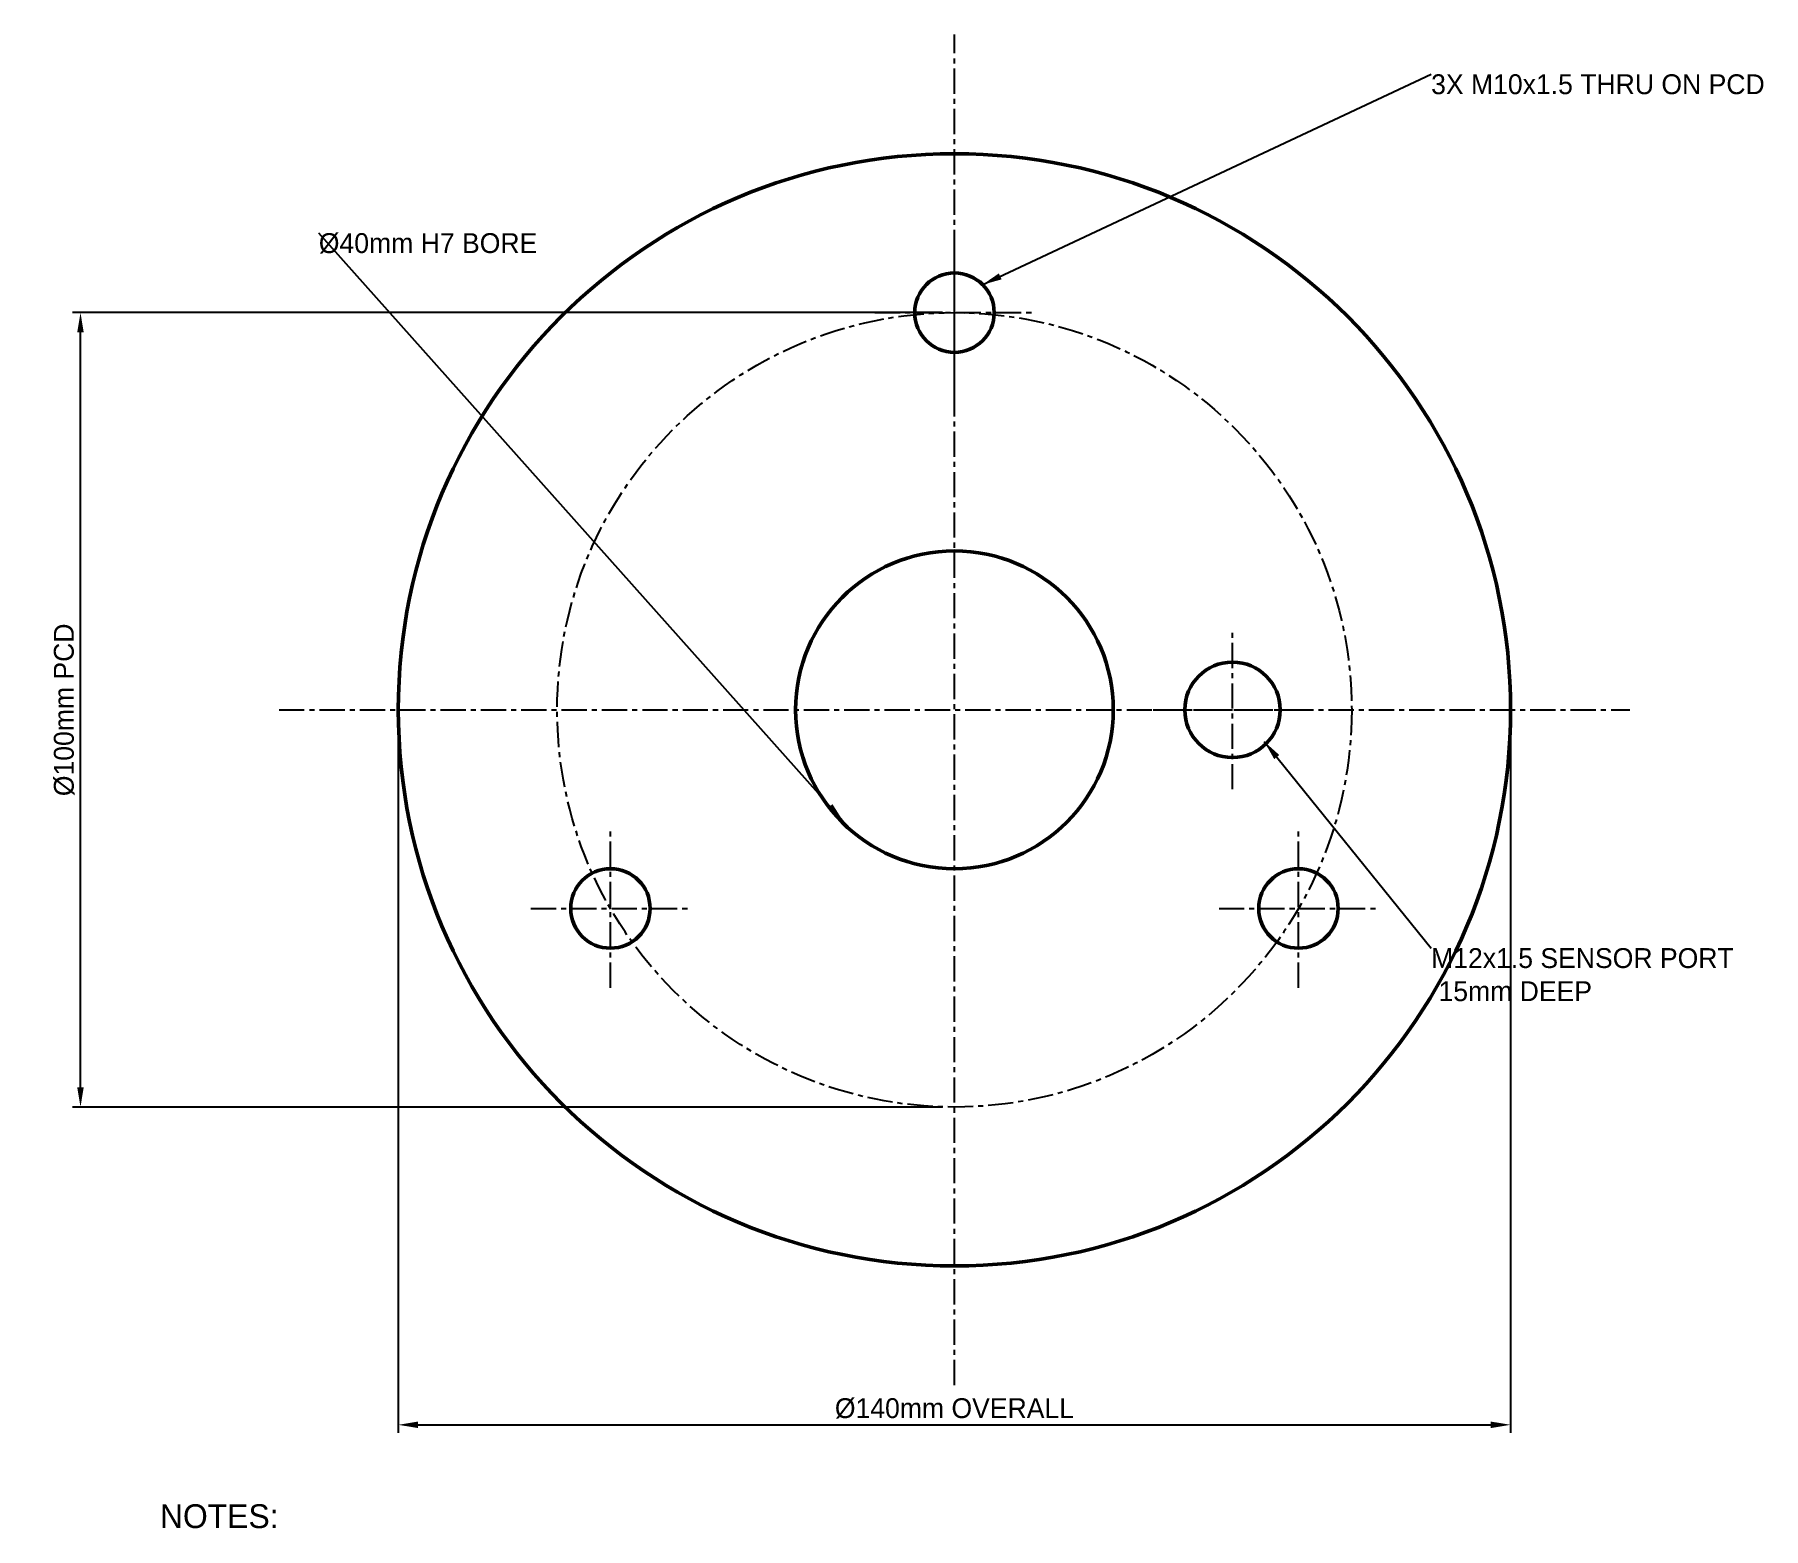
# Model space of a CAD drawing. Header units: metres. Extents: x -16 to 202, y -3 to 185.
import ezdxf

# ---------------------------------------------------------------- set-up
doc = ezdxf.new("R2010")
doc.units = ezdxf.units.M
doc.linetypes.add('CENTER', pattern=[5.08, 3.175, -0.635, 0.635, -0.635])
for name, color, linetype, lineweight in [('CENTERLINES', 7, 'CENTER', 25), ('DIMENSIONS', 7, 'Continuous', 25), ('GEOMETRY', 7, 'Continuous', 50), ('NOTES', 7, 'Continuous', 25)]:
    doc.layers.add(name, color=color, linetype=linetype, lineweight=lineweight)
doc.dimstyles.new('ENGINEERING_STYLE', dxfattribs={"dimtxt": 2.5, "dimasz": 2.5, "dimexe": 1, "dimexo": 1.5, "dimgap": 0.8, "dimtad": 1, "dimcen": 2.5, "dimazin": 3, "dimtfac": 1, "dimtmove": 0, "dimatfit": 3, "dimtfill": 1})

msp = doc.modelspace()

# ---------------------------------------------------------------- linework, layer by layer
at = {"layer": 'CENTERLINES'}
for p, q in [((100, 15), (100, 185)), ((100, 140), (100, 160)), ((90, 150), (110, 150)), ((135, 90), (135, 110)), ((15, 100), (185, 100)), ((125, 100), (145, 100)), ((56.699, 65), (56.699, 85)), ((143.301, 65), (143.301, 85)), ((46.699, 75), (66.699, 75)), ((133.301, 75), (153.301, 75))]:
    msp.add_line(p, q, dxfattribs=at)
msp.add_circle((100, 100), 50, dxfattribs=at)
at = {"layer": 'GEOMETRY'}
for centre, radius in [((100, 100), 70), ((100, 150), 5), ((100, 100), 20), ((135, 100), 6), ((56.699, 75), 5), ((143.301, 75), 5)]:
    msp.add_circle(centre, radius, dxfattribs=at)

# ---------------------------------------------------------------- texts
at = {"layer": 'DIMENSIONS', "char_height": 2.5, "attachment_point": 1}
for s, insert in [('3X M10x1.5 THRU ON PCD', (160, 180)), ('%%C40mm H7 BORE', (20, 160))]:
    msp.add_mtext(s, dxfattribs=dict(at, insert=insert))
at = {"layer": 'NOTES', "insert": (0, 0), "char_height": 3, "attachment_point": 1}
msp.add_mtext('NOTES:\\P', dxfattribs=at)

# ---------------------------------------------------------------- leaders
at = {"layer": 'DIMENSIONS'}
msp.add_leader([(103.5, 153.5), (160, 180)], dimstyle='ENGINEERING_STYLE', dxfattribs=at)

# ---------------------------------------------------------------- next in the draw order: dimensions: what is measured, and where the dimension line sits
msp.add_linear_dim(base=(30, 10), p1=(30, 100), p2=(170, 100), text='%%C140mm OVERALL', dimstyle='ENGINEERING_STYLE', dxfattribs=at).render()

# ---------------------------------------------------------------- next in the draw order: texts
at = {"layer": 'DIMENSIONS', "insert": (160, 70), "char_height": 2.5, "attachment_point": 1}
msp.add_mtext('M12x1.5 SENSOR PORT\\P 15mm DEEP', dxfattribs=at)

# ---------------------------------------------------------------- next in the draw order: dimensions: what is measured, and where the dimension line sits
at = {"layer": 'DIMENSIONS'}
msp.add_linear_dim(base=(-10, 50), p1=(100, 50), p2=(100, 150), angle=90, text='%%C100mm PCD', dimstyle='ENGINEERING_STYLE', dxfattribs=at).render()

# ---------------------------------------------------------------- next in the draw order: leaders
msp.add_leader([(139, 96), (160, 70)], dimstyle='ENGINEERING_STYLE', dxfattribs=at)

# ---------------------------------------------------------------- next in the draw order: leaders
msp.add_leader([(86, 86), (20, 160)], dimstyle='ENGINEERING_STYLE', dxfattribs=at)

doc.saveas('drawing.dxf')
